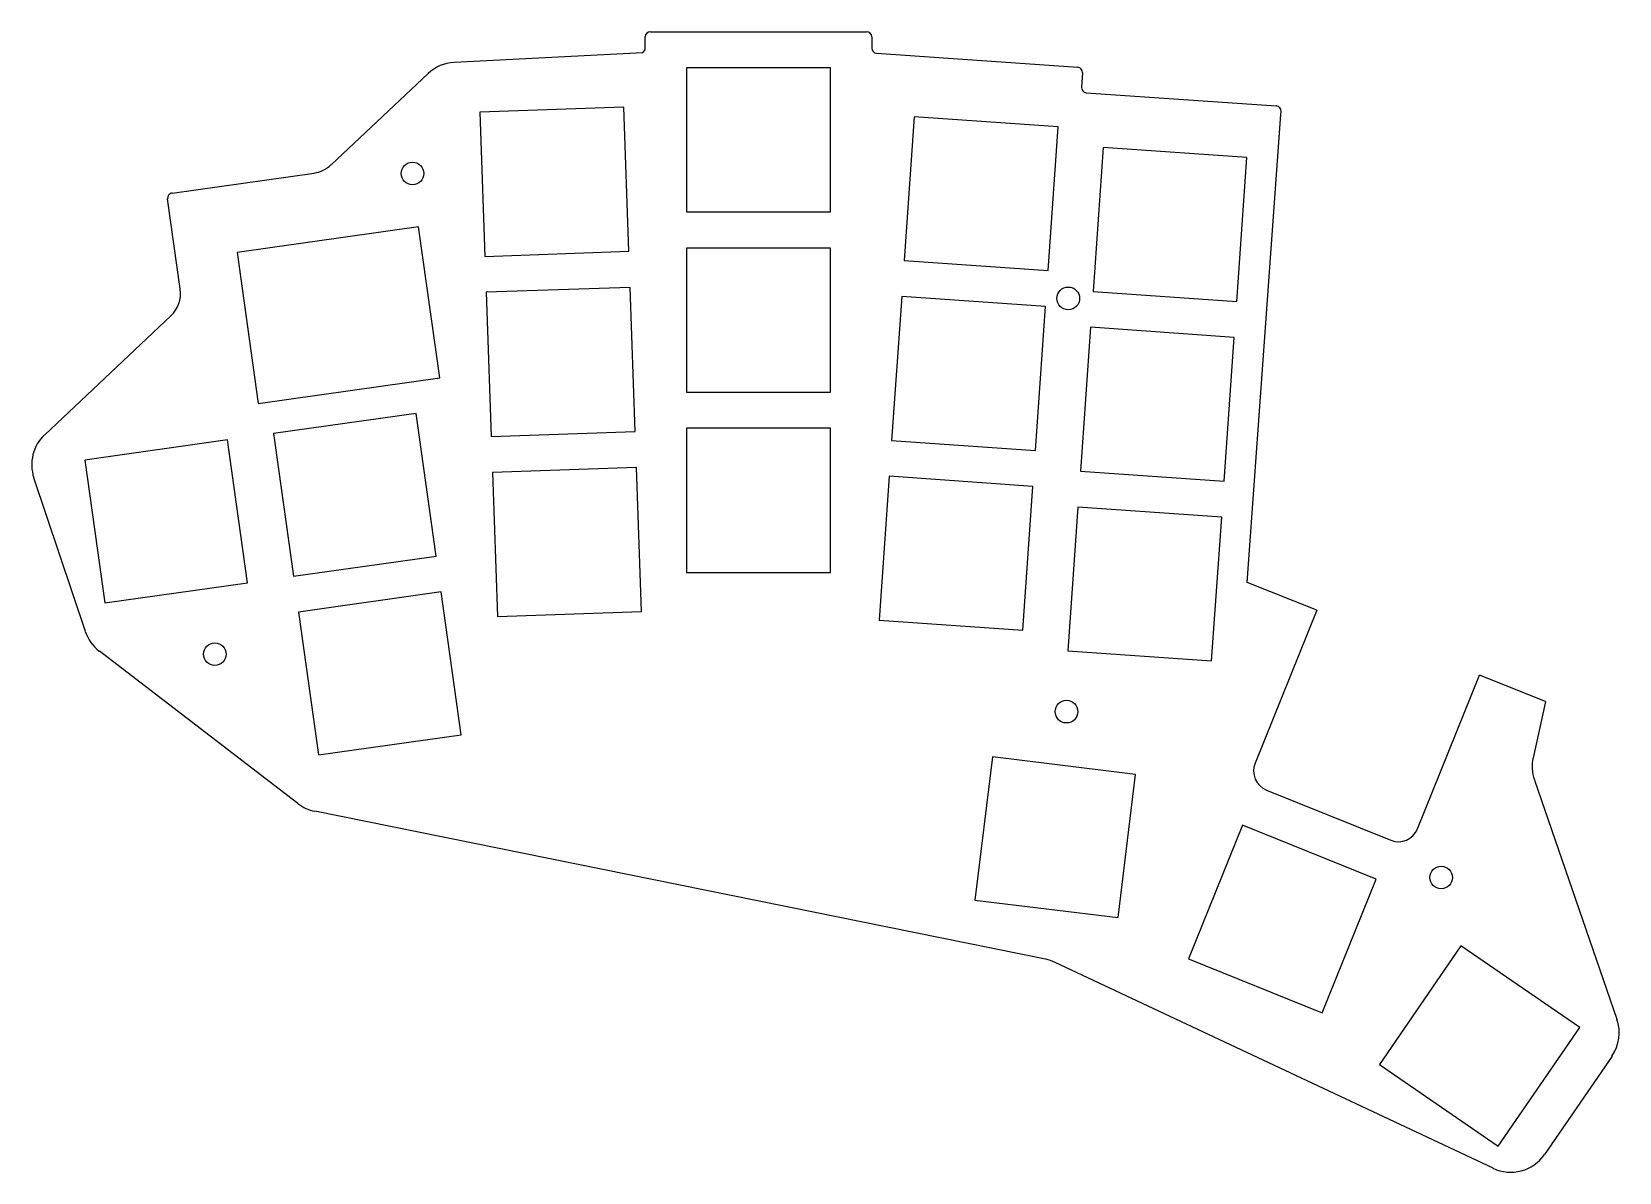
# Model space of a CAD drawing. Header units: millimetres. Extents: x -36 to 118, y -49 to 62.
import ezdxf

# ---------------------------------------------------------------- set-up
doc = ezdxf.new("R2010")
doc.units = ezdxf.units.MM

msp = doc.modelspace()

# ---------------------------------------------------------------- linework, layer by layer
for p, q in [((23.91, 62.14), (44.91, 62.14)), ((23.16, 60.12), (23.41, 60.37)), ((23.41, 60.37), (23.41, 61.64)), ((45.41, 61.64), (45.41, 60.55)), ((4.85, 59.17), (23.16, 60.12)), ((41.41, 58.64), (27.41, 58.64)), ((27.41, 58.64), (27.41, 44.64)), ((41.41, 44.64), (41.41, 58.64)), ((45.87, 60.05), (65.41, 58.69)), ((-7.11, 49.21), (2.31, 58.08)), ((65.88, 58.15), (65.78, 56.76)), ((66.24, 56.22), (84.7, 54.93)), ((21.34, 54.81), (7.35, 54.33)), ((7.35, 54.33), (7.84, 40.33)), ((21.83, 40.82), (21.34, 54.81)), ((81.86, 8.67), (85.14, 54.09)), ((85.14, 54.09), (85.16, 54.4)), ((85.14, 54.09), (85.14, 54.09)), ((49.54, 53.88), (48.56, 39.92)), ((63.5, 52.9), (49.54, 53.88)), ((62.53, 38.94), (63.5, 52.9)), ((67.87, 50.89), (66.9, 36.93)), ((81.84, 49.92), (67.87, 50.89)), ((80.86, 35.95), (81.84, 49.92)), ((-22.55, 46.48), (-8.75, 48.42)), ((-21.75, 37.16), (-22.98, 45.91)), ((1.39, 43.18), (-16.24, 40.7)), ((3.45, 28.52), (1.39, 43.18)), ((27.41, 44.64), (41.41, 44.64)), ((-16.24, 40.7), (-14.18, 26.05)), ((7.84, 40.33), (21.83, 40.82)), ((41.41, 41.14), (27.41, 41.14)), ((27.41, 41.14), (27.41, 27.14)), ((41.41, 27.14), (41.41, 41.14)), ((48.56, 39.92), (62.53, 38.94)), ((21.95, 37.32), (7.96, 36.84)), ((22.44, 23.33), (21.95, 37.32)), ((7.96, 36.84), (8.45, 22.84)), ((48.32, 36.42), (47.34, 22.46)), ((62.28, 35.45), (48.32, 36.42)), ((66.9, 36.93), (80.86, 35.95)), ((-34.92, 23.01), (-22.66, 34.55)), ((61.31, 21.48), (62.28, 35.45)), ((66.65, 33.44), (65.68, 19.47)), ((80.62, 32.46), (66.65, 33.44)), ((79.64, 18.49), (80.62, 32.46)), ((-14.18, 26.05), (3.45, 28.52)), ((27.41, 27.14), (41.41, 27.14)), ((1.16, 25.07), (-12.71, 23.12)), ((3.1, 11.21), (1.16, 25.07)), ((8.45, 22.84), (22.44, 23.33)), ((41.41, 23.64), (27.41, 23.64)), ((27.41, 23.64), (27.41, 9.64)), ((41.41, 9.64), (41.41, 23.64)), ((-17.16, 22.5), (-31.03, 20.55)), ((-15.22, 8.63), (-17.16, 22.5)), ((-12.71, 23.12), (-10.76, 9.26)), ((47.34, 22.46), (61.31, 21.48)), ((-31.03, 20.55), (-29.08, 6.68)), ((-30.97, 3.89), (-35.97, 18.83)), ((22.56, 19.84), (8.57, 19.35)), ((8.57, 19.35), (9.06, 5.36)), ((23.05, 5.84), (22.56, 19.84)), ((47.1, 18.97), (46.12, 5)), ((61.06, 17.99), (47.1, 18.97)), ((65.68, 19.47), (79.64, 18.49)), ((60.09, 4.02), (61.06, 17.99)), ((65.43, 15.98), (64.46, 2.01)), ((79.4, 15), (65.43, 15.98)), ((78.42, 1.04), (79.4, 15)), ((-10.76, 9.26), (3.1, 11.21)), ((27.41, 9.64), (41.41, 9.64)), ((-29.08, 6.68), (-15.22, 8.63)), ((3.59, 7.74), (-10.27, 5.79)), ((5.54, -6.12), (3.59, 7.74)), ((88.65, 5.96), (81.86, 8.67)), ((-10.27, 5.79), (-8.32, -8.07)), ((9.06, 5.36), (23.05, 5.84)), ((46.12, 5), (60.09, 4.02)), ((88.65, 5.96), (82.65, -8.89)), ((-10.33, -12.81), (-29.61, 1.99)), ((64.46, 2.01), (78.42, 1.04)), ((98.41, -15.26), (104.44, -0.35)), ((110.85, -2.9), (104.44, -0.35)), ((110.81, -3.07), (109.65, -8.35)), ((110.85, -2.9), (110.81, -3.07)), ((-8.32, -8.07), (5.54, -6.12)), ((57.14, -8.28), (55.43, -22.18)), ((71.04, -9.99), (57.14, -8.28)), ((69.33, -23.88), (71.04, -9.99)), ((109.77, -10.52), (117.79, -33.75)), ((83.76, -11.49), (95.81, -16.36)), ((62.3, -27.92), (-8.69, -13.55)), ((81.41, -14.89), (76.17, -27.87)), ((94.39, -20.14), (81.41, -14.89)), ((89.15, -33.12), (94.39, -20.14)), ((55.43, -22.18), (69.33, -23.88)), ((102.64, -26.61), (94.71, -38.14)), ((114.17, -34.54), (102.64, -26.61)), ((105.75, -48.22), (63.21, -28.22)), ((76.17, -27.87), (89.15, -33.12)), ((106.24, -46.07), (114.17, -34.54)), ((94.71, -38.14), (106.24, -46.07)), ((117.31, -37.32), (110.75, -46.87))]:
    msp.add_line(p, q)
for centre in [(0.81, 48.38), (64.5, 36.25), (-18.4, 1.7), (64.33, -3.88), (100.72, -19.98)]:
    msp.add_circle(centre, 1.1)
for centre, radius, start, end in [((23.91, 61.64), 0.5, 90, 180), ((44.91, 61.64), 0.5, 0, 90), ((45.91, 60.55), 0.5, 180, 266), ((5.06, 55.17), 4, 92.9838, 133.2914), ((65.38, 58.19), 0.5, 356, 86), ((66.28, 56.72), 0.5, 176, 266), ((84.66, 54.43), 0.5, 356, 86), ((-9.17, 51.39), 3, 278, 313.2914), ((-22.48, 45.98), 0.5, 98, 188), ((-24.72, 36.74), 3, 313.2914, 8), ((-32.18, 20.1), 4, 133.2914, 198.5043), ((-27.18, 5.16), 4, 198.5043, 232.4946), ((84.5, -9.64), 2, 158, 248), ((113.55, -9.21), 4, 167.5039, 199.0498), ((-7.9, -9.63), 4, 232.4946, 258.562), ((96.56, -14.51), 2, 248, 338), ((61.51, -31.84), 4, 64.8147, 78.562), ((114.01, -35.05), 4, 325.5, 19.0497), ((114.96, -34.73), 3, 19.0497, 19.0498), ((107.45, -44.6), 4, 244.8147, 325.5)]:
    msp.add_arc(centre, radius, start, end)

doc.saveas('drawing.dxf')
